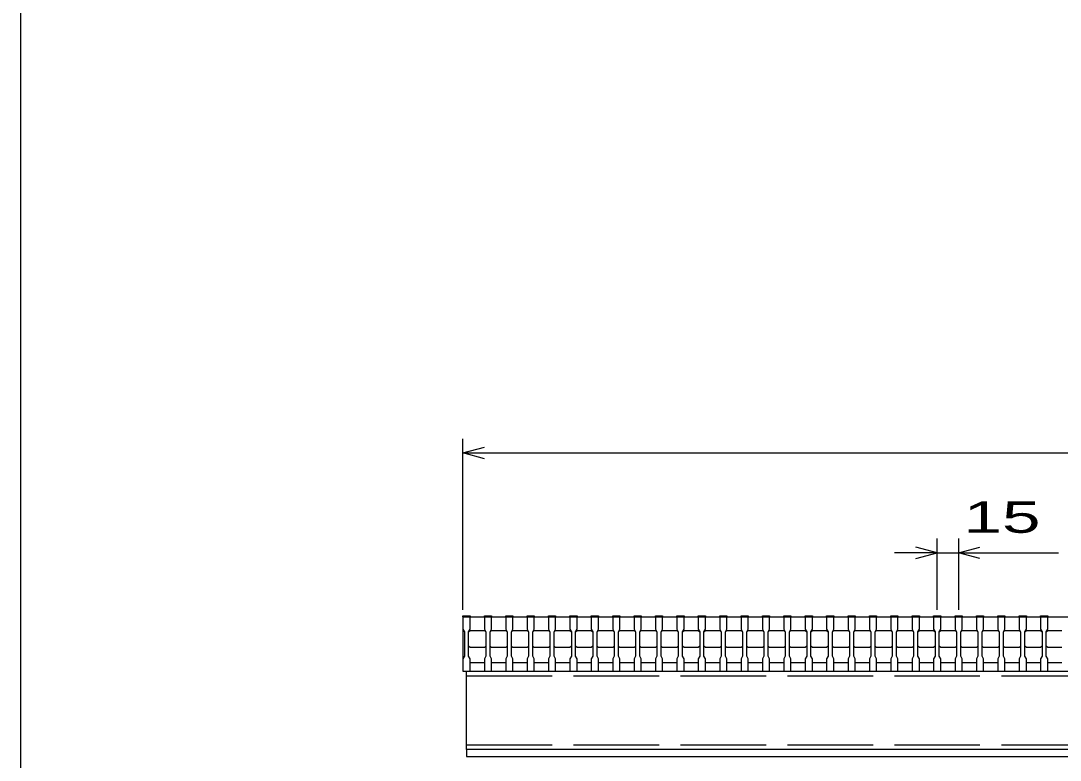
# Model space of a CAD drawing. Units: millimetres, scale not verified. Extents: x -1820 to 1731, y -1282 to 1054.
# Drawn here: x -1729 to -1000, y -683 to -164 of the extents above; entities that cross this region are included whole.
import ezdxf
from ezdxf.enums import TextEntityAlignment as Align

# ---------------------------------------------------------------- set-up
doc = ezdxf.new("R2010")
doc.units = ezdxf.units.MM
doc.header["$LTSCALE"] = 10
doc.linetypes.add('DASHED', pattern=[7.5, 6, -1.5])
for name, color, linetype, lineweight in [('0_2', 150, 'Continuous', 25), ('16', 3, 'Continuous', 25), ('22', 4, 'Continuous', 25)]:
    doc.layers.add(name, color=color, linetype=linetype, lineweight=lineweight)
doc.styles.add('ベクトル', font='')
doc.styles.get('ベクトル').set_extended_font_data('ベクトル')

msp = doc.modelspace()

# ---------------------------------------------------------------- linework, layer by layer
at = {"layer": '0_2'}
msp.add_line((-1729, -1146.5), (-1729, 1053.5), dxfattribs=at)
at = {"layer": '16'}
for p, q in [((-1419, -582.5), (-1419, -581.8)), ((-1419, -581.8), (-1414, -581.8)), ((-1419, -582.5), (-1419, -591)), ((-1414, -582.5), (-1419, -582.5)), ((-1419, -582.5), (-1419, -614.5)), ((-1419, -582.5), (-424, -582.5)), ((-1414, -581.8), (-1414, -582.5)), ((-1414, -591), (-1414, -582.5)), ((-1404, -582.5), (-1404, -581.8)), ((-1404, -581.8), (-1399, -581.8)), ((-1404, -582.5), (-1404, -591)), ((-1399, -582.5), (-1404, -582.5)), ((-1399, -581.8), (-1399, -582.5)), ((-1399, -591), (-1399, -582.5)), ((-1389, -582.5), (-1389, -581.8)), ((-1389, -581.8), (-1384, -581.8)), ((-1389, -582.5), (-1389, -591)), ((-1384, -582.5), (-1389, -582.5)), ((-1384, -581.8), (-1384, -582.5)), ((-1384, -591), (-1384, -582.5)), ((-1374, -582.5), (-1374, -581.8)), ((-1374, -581.8), (-1369, -581.8)), ((-1374, -582.5), (-1374, -591)), ((-1369, -582.5), (-1374, -582.5)), ((-1369, -581.8), (-1369, -582.5)), ((-1369, -591), (-1369, -582.5)), ((-1359, -582.5), (-1359, -581.8)), ((-1359, -581.8), (-1354, -581.8)), ((-1359, -582.5), (-1359, -591)), ((-1354, -582.5), (-1359, -582.5)), ((-1354, -581.8), (-1354, -582.5)), ((-1354, -591), (-1354, -582.5)), ((-1344, -582.5), (-1344, -581.8)), ((-1344, -581.8), (-1339, -581.8)), ((-1344, -582.5), (-1344, -591)), ((-1339, -582.5), (-1344, -582.5)), ((-1339, -581.8), (-1339, -582.5)), ((-1339, -591), (-1339, -582.5)), ((-1329, -582.5), (-1329, -581.8)), ((-1329, -581.8), (-1324, -581.8)), ((-1329, -582.5), (-1329, -591)), ((-1324, -582.5), (-1329, -582.5)), ((-1324, -581.8), (-1324, -582.5)), ((-1324, -591), (-1324, -582.5)), ((-1314, -582.5), (-1314, -581.8)), ((-1314, -581.8), (-1309, -581.8)), ((-1314, -582.5), (-1314, -591)), ((-1309, -582.5), (-1314, -582.5)), ((-1309, -581.8), (-1309, -582.5)), ((-1309, -591), (-1309, -582.5)), ((-1299, -582.5), (-1299, -581.8)), ((-1299, -581.8), (-1294, -581.8)), ((-1299, -582.5), (-1299, -591)), ((-1294, -582.5), (-1299, -582.5)), ((-1294, -581.8), (-1294, -582.5)), ((-1294, -591), (-1294, -582.5)), ((-1284, -582.5), (-1284, -581.8)), ((-1284, -581.8), (-1279, -581.8)), ((-1284, -582.5), (-1284, -591)), ((-1279, -582.5), (-1284, -582.5)), ((-1279, -581.8), (-1279, -582.5)), ((-1279, -591), (-1279, -582.5)), ((-1269, -582.5), (-1269, -581.8)), ((-1269, -581.8), (-1264, -581.8)), ((-1269, -582.5), (-1269, -591)), ((-1264, -582.5), (-1269, -582.5)), ((-1264, -581.8), (-1264, -582.5)), ((-1264, -591), (-1264, -582.5)), ((-1254, -582.5), (-1254, -581.8)), ((-1254, -581.8), (-1249, -581.8)), ((-1254, -582.5), (-1254, -591)), ((-1249, -582.5), (-1254, -582.5)), ((-1249, -581.8), (-1249, -582.5)), ((-1249, -591), (-1249, -582.5)), ((-1239, -582.5), (-1239, -581.8)), ((-1239, -581.8), (-1234, -581.8)), ((-1239, -582.5), (-1239, -591)), ((-1234, -582.5), (-1239, -582.5)), ((-1234, -581.8), (-1234, -582.5)), ((-1234, -591), (-1234, -582.5)), ((-1224, -582.5), (-1224, -581.8)), ((-1224, -581.8), (-1219, -581.8)), ((-1224, -582.5), (-1224, -591)), ((-1219, -582.5), (-1224, -582.5)), ((-1219, -581.8), (-1219, -582.5)), ((-1219, -591), (-1219, -582.5)), ((-1209, -582.5), (-1209, -581.8)), ((-1209, -581.8), (-1204, -581.8)), ((-1209, -582.5), (-1209, -591)), ((-1204, -582.5), (-1209, -582.5)), ((-1204, -581.8), (-1204, -582.5)), ((-1204, -591), (-1204, -582.5)), ((-1194, -582.5), (-1194, -581.8)), ((-1194, -581.8), (-1189, -581.8)), ((-1194, -582.5), (-1194, -591)), ((-1189, -582.5), (-1194, -582.5)), ((-1189, -581.8), (-1189, -582.5)), ((-1189, -591), (-1189, -582.5)), ((-1179, -582.5), (-1179, -581.8)), ((-1179, -581.8), (-1174, -581.8)), ((-1179, -582.5), (-1179, -591)), ((-1174, -582.5), (-1179, -582.5)), ((-1174, -581.8), (-1174, -582.5)), ((-1174, -591), (-1174, -582.5)), ((-1164, -582.5), (-1164, -581.8)), ((-1164, -581.8), (-1159, -581.8)), ((-1164, -582.5), (-1164, -591)), ((-1159, -582.5), (-1164, -582.5)), ((-1159, -581.8), (-1159, -582.5)), ((-1159, -591), (-1159, -582.5)), ((-1149, -582.5), (-1149, -581.8)), ((-1149, -581.8), (-1144, -581.8)), ((-1149, -582.5), (-1149, -591)), ((-1144, -582.5), (-1149, -582.5)), ((-1144, -581.8), (-1144, -582.5)), ((-1144, -591), (-1144, -582.5)), ((-1134, -582.5), (-1134, -581.8)), ((-1134, -581.8), (-1129, -581.8)), ((-1134, -582.5), (-1134, -591)), ((-1129, -582.5), (-1134, -582.5)), ((-1129, -581.8), (-1129, -582.5)), ((-1129, -591), (-1129, -582.5)), ((-1119, -582.5), (-1119, -581.8)), ((-1119, -581.8), (-1114, -581.8)), ((-1119, -582.5), (-1119, -591)), ((-1114, -582.5), (-1119, -582.5)), ((-1114, -581.8), (-1114, -582.5)), ((-1114, -591), (-1114, -582.5)), ((-1104, -582.5), (-1104, -581.8)), ((-1104, -581.8), (-1099, -581.8)), ((-1104, -582.5), (-1104, -591)), ((-1099, -582.5), (-1104, -582.5)), ((-1099, -581.8), (-1099, -582.5)), ((-1099, -591), (-1099, -582.5)), ((-1089, -582.5), (-1089, -581.8)), ((-1089, -581.8), (-1084, -581.8)), ((-1089, -582.5), (-1089, -591)), ((-1084, -582.5), (-1089, -582.5)), ((-1084, -581.8), (-1084, -582.5)), ((-1084, -591), (-1084, -582.5)), ((-1074, -582.5), (-1074, -581.8)), ((-1074, -581.8), (-1069, -581.8)), ((-1074, -582.5), (-1074, -591)), ((-1069, -582.5), (-1074, -582.5)), ((-1069, -581.8), (-1069, -582.5)), ((-1069, -591), (-1069, -582.5)), ((-1059, -582.5), (-1059, -581.8)), ((-1059, -581.8), (-1054, -581.8)), ((-1059, -582.5), (-1059, -591)), ((-1054, -582.5), (-1059, -582.5)), ((-1054, -581.8), (-1054, -582.5)), ((-1054, -591), (-1054, -582.5)), ((-1044, -582.5), (-1044, -581.8)), ((-1044, -581.8), (-1039, -581.8)), ((-1044, -582.5), (-1044, -591)), ((-1039, -582.5), (-1044, -582.5)), ((-1039, -581.8), (-1039, -582.5)), ((-1039, -591), (-1039, -582.5)), ((-1029, -582.5), (-1029, -581.8)), ((-1029, -581.8), (-1024, -581.8)), ((-1029, -582.5), (-1029, -591)), ((-1024, -582.5), (-1029, -582.5)), ((-1024, -581.8), (-1024, -582.5)), ((-1024, -591), (-1024, -582.5)), ((-1014, -582.5), (-1014, -581.8)), ((-1014, -581.8), (-1009, -581.8)), ((-1014, -582.5), (-1014, -591)), ((-1009, -582.5), (-1014, -582.5)), ((-1009, -581.8), (-1009, -582.5)), ((-1009, -591), (-1009, -582.5)), ((-1419, -591), (-1418, -593)), ((-1418, -593), (-1418, -610)), ((-1415, -593), (-1414, -591)), ((-1415, -593), (-1414, -592)), ((-1415, -610), (-1415, -593)), ((-1414, -592), (-1404, -592)), ((-1404, -591), (-1403, -593)), ((-1404, -592), (-1403, -593)), ((-1403, -593), (-1403, -610)), ((-1400, -593), (-1399, -591)), ((-1400, -593), (-1399, -592)), ((-1400, -610), (-1400, -593)), ((-1399, -592), (-1389, -592)), ((-1389, -591), (-1388, -593)), ((-1389, -592), (-1388, -593)), ((-1388, -593), (-1388, -610)), ((-1385, -593), (-1384, -591)), ((-1385, -593), (-1384, -592)), ((-1385, -610), (-1385, -593)), ((-1384, -592), (-1374, -592)), ((-1374, -591), (-1373, -593)), ((-1374, -592), (-1373, -593)), ((-1373, -593), (-1373, -610)), ((-1370, -593), (-1369, -591)), ((-1370, -593), (-1369, -592)), ((-1370, -610), (-1370, -593)), ((-1369, -592), (-1359, -592)), ((-1359, -591), (-1358, -593)), ((-1359, -592), (-1358, -593)), ((-1358, -593), (-1358, -610)), ((-1355, -593), (-1354, -591)), ((-1355, -593), (-1354, -592)), ((-1355, -610), (-1355, -593)), ((-1354, -592), (-1344, -592)), ((-1344, -591), (-1343, -593)), ((-1344, -592), (-1343, -593)), ((-1343, -593), (-1343, -610)), ((-1340, -593), (-1339, -591)), ((-1340, -593), (-1339, -592)), ((-1340, -610), (-1340, -593)), ((-1339, -592), (-1329, -592)), ((-1329, -591), (-1328, -593)), ((-1329, -592), (-1328, -593)), ((-1328, -593), (-1328, -610)), ((-1325, -593), (-1324, -591)), ((-1325, -593), (-1324, -592)), ((-1325, -610), (-1325, -593)), ((-1324, -592), (-1314, -592)), ((-1314, -591), (-1313, -593)), ((-1314, -592), (-1313, -593)), ((-1313, -593), (-1313, -610)), ((-1310, -593), (-1309, -591)), ((-1310, -593), (-1309, -592)), ((-1310, -610), (-1310, -593)), ((-1309, -592), (-1299, -592)), ((-1299, -591), (-1298, -593)), ((-1299, -592), (-1298, -593)), ((-1298, -593), (-1298, -610)), ((-1295, -593), (-1294, -591)), ((-1295, -593), (-1294, -592)), ((-1295, -610), (-1295, -593)), ((-1294, -592), (-1284, -592)), ((-1284, -591), (-1283, -593)), ((-1284, -592), (-1283, -593)), ((-1283, -593), (-1283, -610)), ((-1280, -593), (-1279, -591)), ((-1280, -593), (-1279, -592)), ((-1280, -610), (-1280, -593)), ((-1279, -592), (-1269, -592)), ((-1269, -591), (-1268, -593)), ((-1269, -592), (-1268, -593)), ((-1268, -593), (-1268, -610)), ((-1265, -593), (-1264, -591)), ((-1265, -593), (-1264, -592)), ((-1265, -610), (-1265, -593)), ((-1264, -592), (-1254, -592)), ((-1254, -591), (-1253, -593)), ((-1254, -592), (-1253, -593)), ((-1253, -593), (-1253, -610)), ((-1250, -593), (-1249, -591)), ((-1250, -593), (-1249, -592)), ((-1250, -610), (-1250, -593)), ((-1249, -592), (-1239, -592)), ((-1239, -591), (-1238, -593)), ((-1239, -592), (-1238, -593)), ((-1238, -593), (-1238, -610)), ((-1235, -593), (-1234, -591)), ((-1235, -593), (-1234, -592)), ((-1235, -610), (-1235, -593)), ((-1234, -592), (-1224, -592)), ((-1224, -591), (-1223, -593)), ((-1224, -592), (-1223, -593)), ((-1223, -593), (-1223, -610)), ((-1220, -593), (-1219, -591)), ((-1220, -593), (-1219, -592)), ((-1220, -610), (-1220, -593)), ((-1219, -592), (-1209, -592)), ((-1209, -591), (-1208, -593)), ((-1209, -592), (-1208, -593)), ((-1208, -593), (-1208, -610)), ((-1205, -593), (-1204, -591)), ((-1205, -593), (-1204, -592)), ((-1205, -610), (-1205, -593)), ((-1204, -592), (-1194, -592)), ((-1194, -591), (-1193, -593)), ((-1194, -592), (-1193, -593)), ((-1193, -593), (-1193, -610)), ((-1190, -593), (-1189, -591)), ((-1190, -593), (-1189, -592)), ((-1190, -610), (-1190, -593)), ((-1189, -592), (-1179, -592)), ((-1179, -591), (-1178, -593)), ((-1179, -592), (-1178, -593)), ((-1178, -593), (-1178, -610)), ((-1175, -593), (-1174, -591)), ((-1175, -593), (-1174, -592)), ((-1175, -610), (-1175, -593)), ((-1174, -592), (-1164, -592)), ((-1164, -591), (-1163, -593)), ((-1164, -592), (-1163, -593)), ((-1163, -593), (-1163, -610)), ((-1160, -593), (-1159, -591)), ((-1160, -593), (-1159, -592)), ((-1160, -610), (-1160, -593)), ((-1159, -592), (-1149, -592)), ((-1149, -591), (-1148, -593)), ((-1149, -592), (-1148, -593)), ((-1148, -593), (-1148, -610)), ((-1145, -593), (-1144, -591)), ((-1145, -593), (-1144, -592)), ((-1145, -610), (-1145, -593)), ((-1144, -592), (-1134, -592)), ((-1134, -591), (-1133, -593)), ((-1134, -592), (-1133, -593)), ((-1133, -593), (-1133, -610)), ((-1130, -593), (-1129, -591)), ((-1130, -593), (-1129, -592)), ((-1130, -610), (-1130, -593)), ((-1129, -592), (-1119, -592)), ((-1119, -591), (-1118, -593)), ((-1119, -592), (-1118, -593)), ((-1118, -593), (-1118, -610)), ((-1115, -593), (-1114, -591)), ((-1115, -593), (-1114, -592)), ((-1115, -610), (-1115, -593)), ((-1114, -592), (-1104, -592)), ((-1104, -591), (-1103, -593)), ((-1104, -592), (-1103, -593)), ((-1103, -593), (-1103, -610)), ((-1100, -593), (-1099, -591)), ((-1100, -593), (-1099, -592)), ((-1100, -610), (-1100, -593)), ((-1099, -592), (-1089, -592)), ((-1089, -591), (-1088, -593)), ((-1089, -592), (-1088, -593)), ((-1088, -593), (-1088, -610)), ((-1085, -593), (-1084, -591)), ((-1085, -593), (-1084, -592)), ((-1085, -610), (-1085, -593)), ((-1084, -592), (-1074, -592)), ((-1074, -591), (-1073, -593)), ((-1074, -592), (-1073, -593)), ((-1073, -593), (-1073, -610)), ((-1070, -593), (-1069, -591)), ((-1070, -593), (-1069, -592)), ((-1070, -610), (-1070, -593)), ((-1069, -592), (-1059, -592)), ((-1059, -591), (-1058, -593)), ((-1059, -592), (-1058, -593)), ((-1058, -593), (-1058, -610)), ((-1055, -593), (-1054, -591)), ((-1055, -593), (-1054, -592)), ((-1055, -610), (-1055, -593)), ((-1054, -592), (-1044, -592)), ((-1044, -591), (-1043, -593)), ((-1044, -592), (-1043, -593)), ((-1043, -593), (-1043, -610)), ((-1040, -593), (-1039, -591)), ((-1040, -593), (-1039, -592)), ((-1040, -610), (-1040, -593)), ((-1039, -592), (-1029, -592)), ((-1029, -591), (-1028, -593)), ((-1029, -592), (-1028, -593)), ((-1028, -593), (-1028, -610)), ((-1025, -593), (-1024, -591)), ((-1025, -593), (-1024, -592)), ((-1025, -610), (-1025, -593)), ((-1024, -592), (-1014, -592)), ((-1014, -591), (-1013, -593)), ((-1014, -592), (-1013, -593)), ((-1013, -593), (-1013, -610)), ((-1010, -593), (-1009, -591)), ((-1010, -593), (-1009, -592)), ((-1010, -610), (-1010, -593)), ((-1009, -592), (-999, -592)), ((-1414, -604), (-1415, -603)), ((-1404, -604), (-1414, -604)), ((-1403, -603), (-1404, -604)), ((-1399, -604), (-1400, -603)), ((-1389, -604), (-1399, -604)), ((-1388, -603), (-1389, -604)), ((-1384, -604), (-1385, -603)), ((-1374, -604), (-1384, -604)), ((-1373, -603), (-1374, -604)), ((-1369, -604), (-1370, -603)), ((-1359, -604), (-1369, -604)), ((-1358, -603), (-1359, -604)), ((-1354, -604), (-1355, -603)), ((-1344, -604), (-1354, -604)), ((-1343, -603), (-1344, -604)), ((-1339, -604), (-1340, -603)), ((-1329, -604), (-1339, -604)), ((-1328, -603), (-1329, -604)), ((-1324, -604), (-1325, -603)), ((-1314, -604), (-1324, -604)), ((-1313, -603), (-1314, -604)), ((-1309, -604), (-1310, -603)), ((-1299, -604), (-1309, -604)), ((-1298, -603), (-1299, -604)), ((-1294, -604), (-1295, -603)), ((-1284, -604), (-1294, -604)), ((-1283, -603), (-1284, -604)), ((-1279, -604), (-1280, -603)), ((-1269, -604), (-1279, -604)), ((-1268, -603), (-1269, -604)), ((-1264, -604), (-1265, -603)), ((-1254, -604), (-1264, -604)), ((-1253, -603), (-1254, -604)), ((-1249, -604), (-1250, -603)), ((-1239, -604), (-1249, -604)), ((-1238, -603), (-1239, -604)), ((-1234, -604), (-1235, -603)), ((-1224, -604), (-1234, -604)), ((-1223, -603), (-1224, -604)), ((-1219, -604), (-1220, -603)), ((-1209, -604), (-1219, -604)), ((-1208, -603), (-1209, -604)), ((-1204, -604), (-1205, -603)), ((-1194, -604), (-1204, -604)), ((-1193, -603), (-1194, -604)), ((-1189, -604), (-1190, -603)), ((-1179, -604), (-1189, -604)), ((-1178, -603), (-1179, -604)), ((-1174, -604), (-1175, -603)), ((-1164, -604), (-1174, -604)), ((-1163, -603), (-1164, -604)), ((-1159, -604), (-1160, -603)), ((-1149, -604), (-1159, -604)), ((-1148, -603), (-1149, -604)), ((-1144, -604), (-1145, -603)), ((-1134, -604), (-1144, -604)), ((-1133, -603), (-1134, -604)), ((-1129, -604), (-1130, -603)), ((-1119, -604), (-1129, -604)), ((-1118, -603), (-1119, -604)), ((-1114, -604), (-1115, -603)), ((-1104, -604), (-1114, -604)), ((-1103, -603), (-1104, -604)), ((-1099, -604), (-1100, -603)), ((-1089, -604), (-1099, -604)), ((-1088, -603), (-1089, -604)), ((-1084, -604), (-1085, -603)), ((-1074, -604), (-1084, -604)), ((-1073, -603), (-1074, -604)), ((-1069, -604), (-1070, -603)), ((-1059, -604), (-1069, -604)), ((-1058, -603), (-1059, -604)), ((-1054, -604), (-1055, -603)), ((-1044, -604), (-1054, -604)), ((-1043, -603), (-1044, -604)), ((-1039, -604), (-1040, -603)), ((-1029, -604), (-1039, -604)), ((-1028, -603), (-1029, -604)), ((-1024, -604), (-1025, -603)), ((-1014, -604), (-1024, -604)), ((-1013, -603), (-1014, -604)), ((-1009, -604), (-1010, -603)), ((-999, -604), (-1009, -604)), ((-1418, -610), (-1419, -612)), ((-1419, -612), (-1419, -620.5)), ((-1414, -612), (-1415, -610)), ((-1414, -620.5), (-1414, -612)), ((-1403, -610), (-1404, -612)), ((-1404, -612), (-1404, -620.5)), ((-1399, -612), (-1400, -610)), ((-1399, -620.5), (-1399, -612)), ((-1388, -610), (-1389, -612)), ((-1389, -612), (-1389, -620.5)), ((-1384, -612), (-1385, -610)), ((-1384, -620.5), (-1384, -612)), ((-1373, -610), (-1374, -612)), ((-1374, -612), (-1374, -620.5)), ((-1369, -612), (-1370, -610)), ((-1369, -620.5), (-1369, -612)), ((-1358, -610), (-1359, -612)), ((-1359, -612), (-1359, -620.5)), ((-1354, -612), (-1355, -610)), ((-1354, -620.5), (-1354, -612)), ((-1343, -610), (-1344, -612)), ((-1344, -612), (-1344, -620.5)), ((-1339, -612), (-1340, -610)), ((-1339, -620.5), (-1339, -612)), ((-1328, -610), (-1329, -612)), ((-1329, -612), (-1329, -620.5)), ((-1324, -612), (-1325, -610)), ((-1324, -620.5), (-1324, -612)), ((-1313, -610), (-1314, -612)), ((-1314, -612), (-1314, -620.5)), ((-1309, -612), (-1310, -610)), ((-1309, -620.5), (-1309, -612)), ((-1298, -610), (-1299, -612)), ((-1299, -612), (-1299, -620.5)), ((-1294, -612), (-1295, -610)), ((-1294, -620.5), (-1294, -612)), ((-1283, -610), (-1284, -612)), ((-1284, -612), (-1284, -620.5)), ((-1279, -612), (-1280, -610)), ((-1279, -620.5), (-1279, -612)), ((-1268, -610), (-1269, -612)), ((-1269, -612), (-1269, -620.5)), ((-1264, -612), (-1265, -610)), ((-1264, -620.5), (-1264, -612)), ((-1253, -610), (-1254, -612)), ((-1254, -612), (-1254, -620.5)), ((-1249, -612), (-1250, -610)), ((-1249, -620.5), (-1249, -612)), ((-1238, -610), (-1239, -612)), ((-1239, -612), (-1239, -620.5)), ((-1234, -612), (-1235, -610)), ((-1234, -620.5), (-1234, -612)), ((-1223, -610), (-1224, -612)), ((-1224, -612), (-1224, -620.5)), ((-1219, -612), (-1220, -610)), ((-1219, -620.5), (-1219, -612)), ((-1208, -610), (-1209, -612)), ((-1209, -612), (-1209, -620.5)), ((-1204, -612), (-1205, -610)), ((-1204, -620.5), (-1204, -612)), ((-1193, -610), (-1194, -612)), ((-1194, -612), (-1194, -620.5)), ((-1189, -612), (-1190, -610)), ((-1189, -620.5), (-1189, -612)), ((-1178, -610), (-1179, -612)), ((-1179, -612), (-1179, -620.5)), ((-1174, -612), (-1175, -610)), ((-1174, -620.5), (-1174, -612)), ((-1163, -610), (-1164, -612)), ((-1164, -612), (-1164, -620.5)), ((-1159, -612), (-1160, -610)), ((-1159, -620.5), (-1159, -612)), ((-1148, -610), (-1149, -612)), ((-1149, -612), (-1149, -620.5)), ((-1144, -612), (-1145, -610)), ((-1144, -620.5), (-1144, -612)), ((-1133, -610), (-1134, -612)), ((-1134, -612), (-1134, -620.5)), ((-1129, -612), (-1130, -610)), ((-1129, -620.5), (-1129, -612)), ((-1118, -610), (-1119, -612)), ((-1119, -612), (-1119, -620.5)), ((-1114, -612), (-1115, -610)), ((-1114, -620.5), (-1114, -612)), ((-1103, -610), (-1104, -612)), ((-1104, -612), (-1104, -620.5)), ((-1099, -612), (-1100, -610)), ((-1099, -620.5), (-1099, -612)), ((-1088, -610), (-1089, -612)), ((-1089, -612), (-1089, -620.5)), ((-1084, -612), (-1085, -610)), ((-1084, -620.5), (-1084, -612)), ((-1073, -610), (-1074, -612)), ((-1074, -612), (-1074, -620.5)), ((-1069, -612), (-1070, -610)), ((-1069, -620.5), (-1069, -612)), ((-1058, -610), (-1059, -612)), ((-1059, -612), (-1059, -620.5)), ((-1054, -612), (-1055, -610)), ((-1054, -620.5), (-1054, -612)), ((-1043, -610), (-1044, -612)), ((-1044, -612), (-1044, -620.5)), ((-1039, -612), (-1040, -610)), ((-1039, -620.5), (-1039, -612)), ((-1028, -610), (-1029, -612)), ((-1029, -612), (-1029, -620.5)), ((-1024, -612), (-1025, -610)), ((-1024, -620.5), (-1024, -612)), ((-1013, -610), (-1014, -612)), ((-1014, -612), (-1014, -620.5)), ((-1009, -612), (-1010, -610)), ((-1009, -620.5), (-1009, -612)), ((-1414, -614.5), (-1404, -614.5)), ((-1399, -614.5), (-1389, -614.5)), ((-1384, -614.5), (-1374, -614.5)), ((-1369, -614.5), (-1359, -614.5)), ((-1354, -614.5), (-1344, -614.5)), ((-1339, -614.5), (-1329, -614.5)), ((-1324, -614.5), (-1314, -614.5)), ((-1309, -614.5), (-1299, -614.5)), ((-1294, -614.5), (-1284, -614.5)), ((-1279, -614.5), (-1269, -614.5)), ((-1264, -614.5), (-1254, -614.5)), ((-1249, -614.5), (-1239, -614.5)), ((-1234, -614.5), (-1224, -614.5)), ((-1219, -614.5), (-1209, -614.5)), ((-1204, -614.5), (-1194, -614.5)), ((-1189, -614.5), (-1179, -614.5)), ((-1174, -614.5), (-1164, -614.5)), ((-1159, -614.5), (-1149, -614.5)), ((-1144, -614.5), (-1134, -614.5)), ((-1129, -614.5), (-1119, -614.5)), ((-1114, -614.5), (-1104, -614.5)), ((-1099, -614.5), (-1089, -614.5)), ((-1084, -614.5), (-1074, -614.5)), ((-1069, -614.5), (-1059, -614.5)), ((-1054, -614.5), (-1044, -614.5)), ((-1039, -614.5), (-1029, -614.5)), ((-1024, -614.5), (-1014, -614.5)), ((-1009, -614.5), (-999, -614.5)), ((-1419, -620.5), (-1414, -620.5)), ((-1416.5, -620.5), (-426.5, -620.5)), ((-1416.5, -675.5), (-1416.5, -620.5)), ((-1404, -620.5), (-1399, -620.5)), ((-1389, -620.5), (-1384, -620.5)), ((-1374, -620.5), (-1369, -620.5)), ((-1359, -620.5), (-1354, -620.5)), ((-1344, -620.5), (-1339, -620.5)), ((-1329, -620.5), (-1324, -620.5)), ((-1314, -620.5), (-1309, -620.5)), ((-1299, -620.5), (-1294, -620.5)), ((-1284, -620.5), (-1279, -620.5)), ((-1269, -620.5), (-1264, -620.5)), ((-1254, -620.5), (-1249, -620.5)), ((-1239, -620.5), (-1234, -620.5)), ((-1224, -620.5), (-1219, -620.5)), ((-1209, -620.5), (-1204, -620.5)), ((-1194, -620.5), (-1189, -620.5)), ((-1179, -620.5), (-1174, -620.5)), ((-1164, -620.5), (-1159, -620.5)), ((-1149, -620.5), (-1144, -620.5)), ((-1134, -620.5), (-1129, -620.5)), ((-1119, -620.5), (-1114, -620.5)), ((-1104, -620.5), (-1099, -620.5)), ((-1089, -620.5), (-1084, -620.5)), ((-1074, -620.5), (-1069, -620.5)), ((-1059, -620.5), (-1054, -620.5)), ((-1044, -620.5), (-1039, -620.5)), ((-1029, -620.5), (-1024, -620.5)), ((-1014, -620.5), (-1009, -620.5)), ((-426.5, -675.5), (-1416.5, -675.5)), ((-1416.5, -675.5), (-1416.5, -680.5)), ((-426.5, -675.5), (-1416.5, -675.5)), ((-1416.5, -680.5), (-426.5, -680.5))]:
    msp.add_line(p, q, dxfattribs=at)
at = {"layer": '16', "linetype": 'DASHED'}
for p, q in [((-1416.5, -623.7), (-426.5, -623.7)), ((-1416.5, -672.3), (-426.5, -672.3))]:
    msp.add_line(p, q, dxfattribs=at)
at = {"layer": '22'}
for p, q in [((-1419, -577.5), (-1419, -457.5)), ((-1419, -467.5), (-1404, -463.5)), ((-1404, -471.5), (-1419, -467.5)), ((-1419, -467.5), (-424, -467.5)), ((-1086.5, -577.5), (-1086.5, -527.5)), ((-1071.5, -527.5), (-1071.5, -577.5)), ((-1086.5, -537.5), (-1116.5, -537.5)), ((-1086.5, -537.5), (-1101.5, -533.5)), ((-1101.5, -541.5), (-1086.5, -537.5)), ((-1086.5, -537.5), (-1071.5, -537.5)), ((-1071.5, -537.5), (-1056.5, -533.5)), ((-1056.5, -541.5), (-1071.5, -537.5)), ((-1071.5, -537.5), (-1001.5, -537.5))]:
    msp.add_line(p, q, dxfattribs=at)

# ---------------------------------------------------------------- texts
at = {"layer": '22', "color": 2, "style": 'ベクトル', "width": 1.65}
msp.add_text(' 15 ', height=21.99, dxfattribs=at).set_placement((-1081.5, -512.5), align=Align.MIDDLE_LEFT)

doc.saveas('drawing.dxf')
